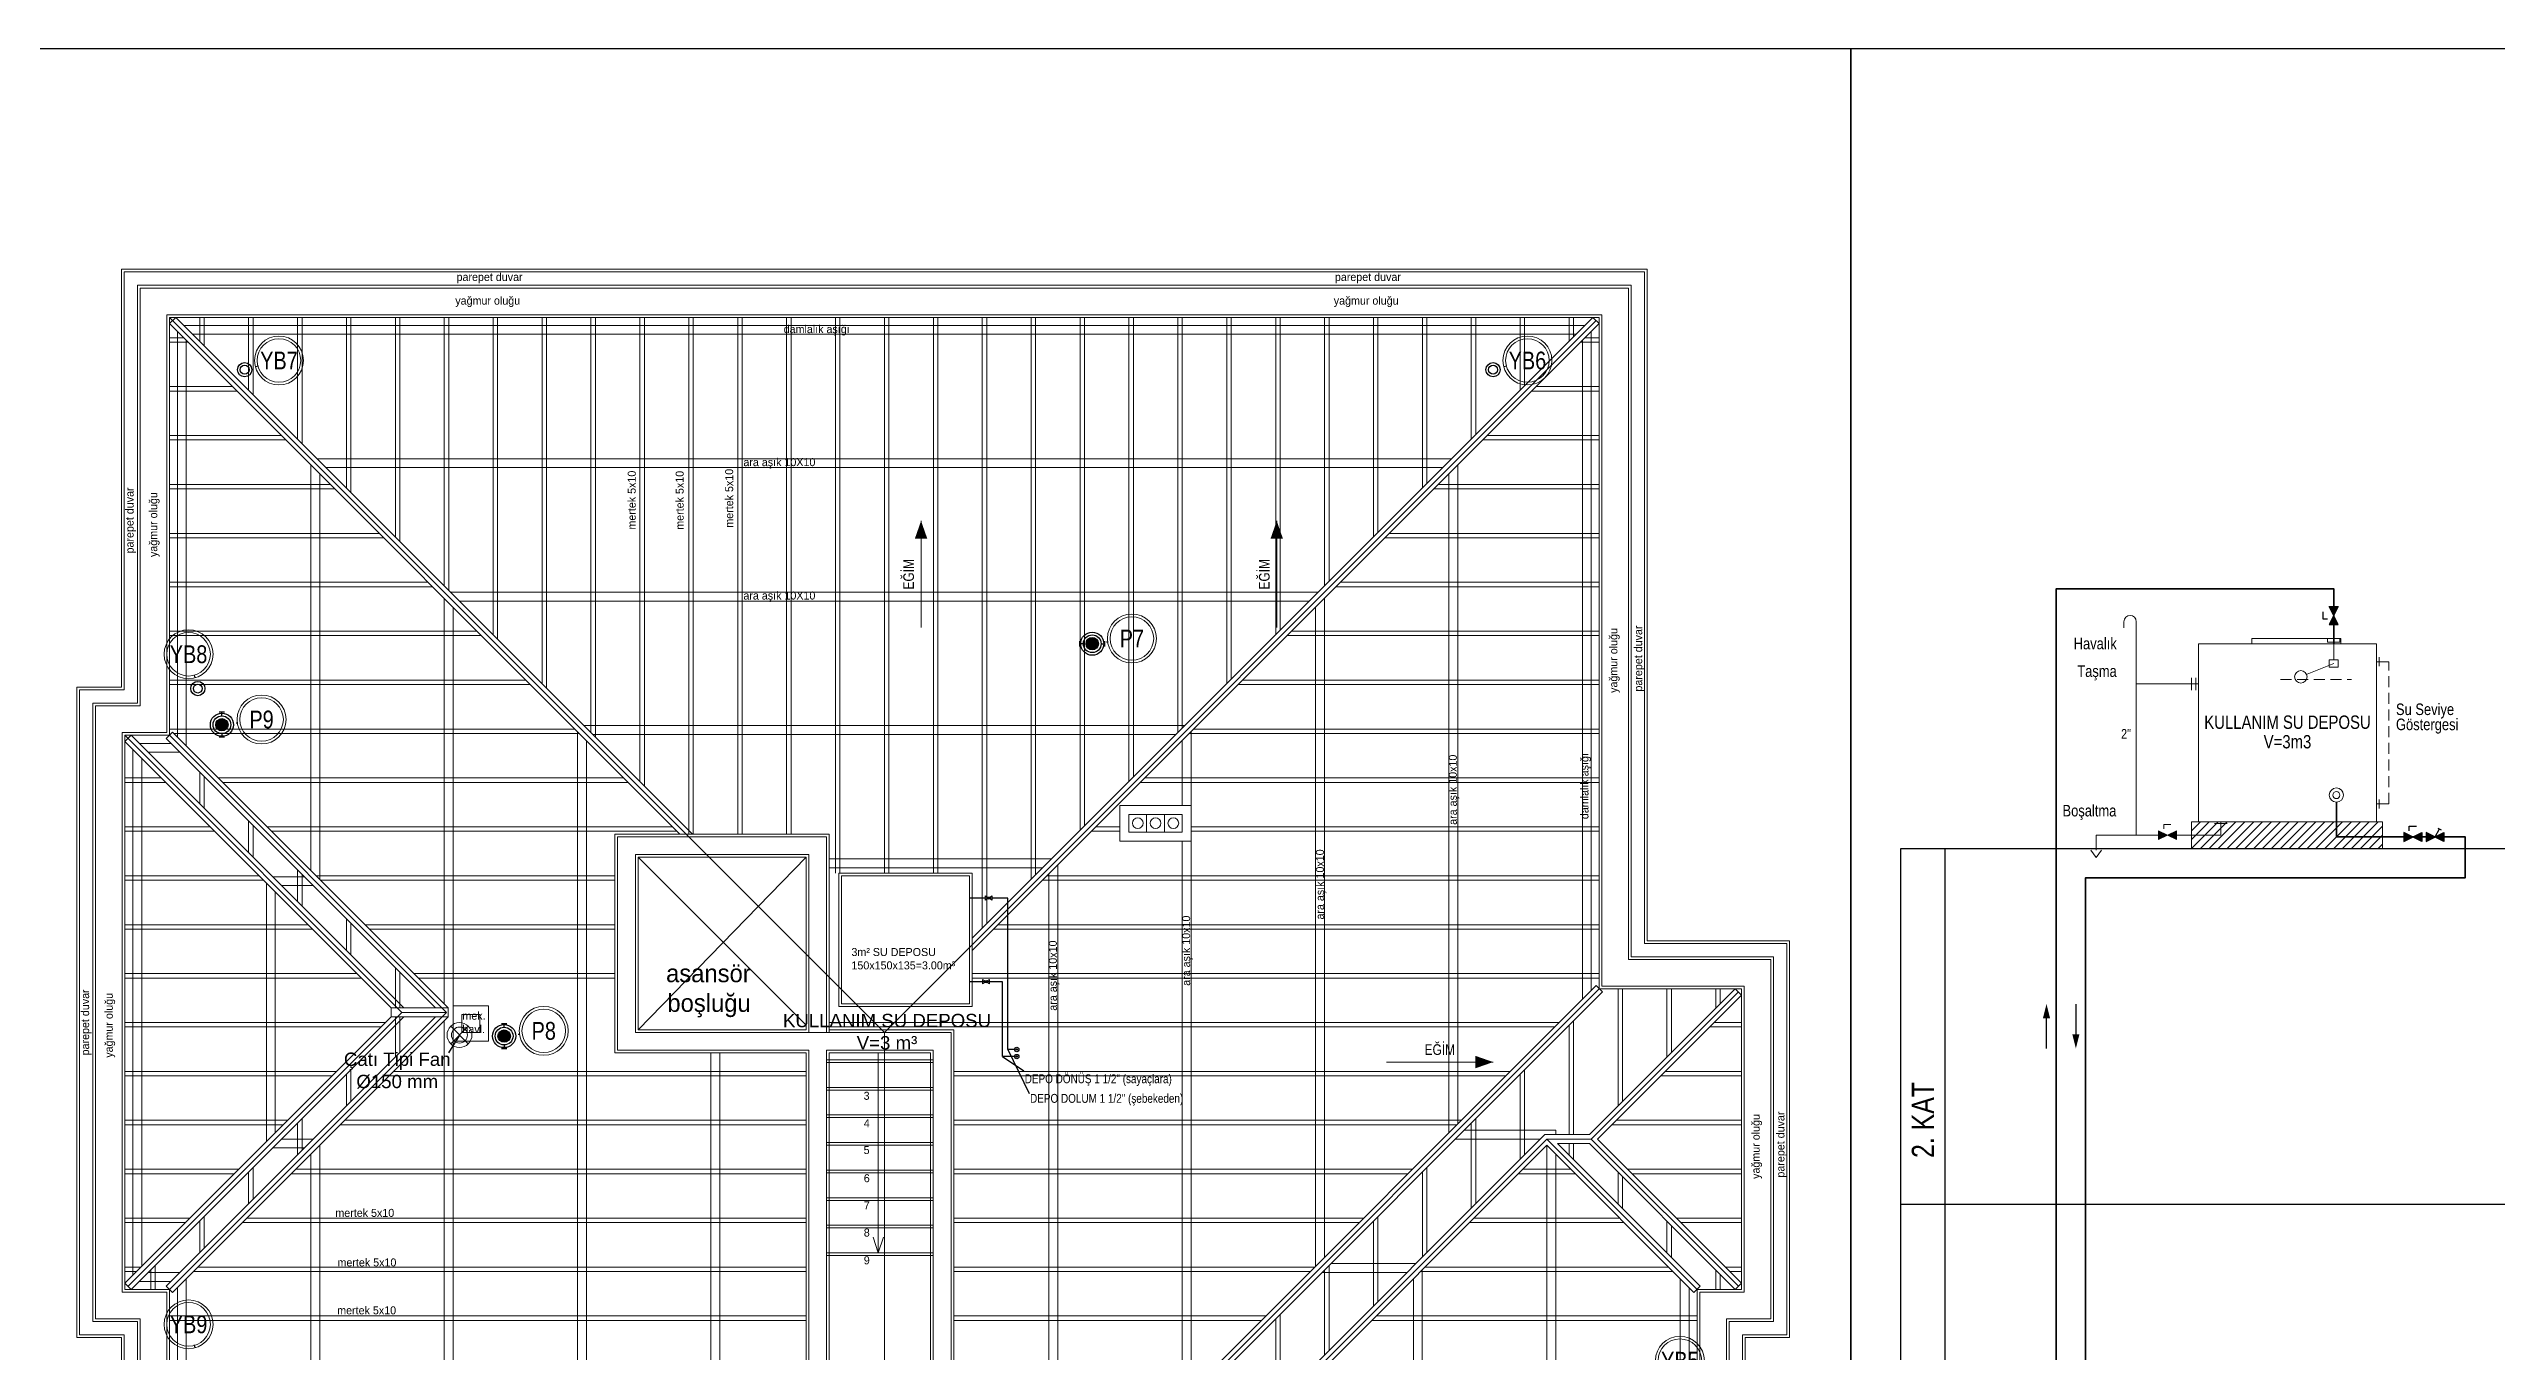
# Model space of a CAD drawing. Header units: centimetres. Extents: x 247352 to 270197, y -444050 to -441150.
# Drawn here: x 258687 to 261440, y -442614 to -441150 of the extents above; entities that cross this region are included whole.
import ezdxf
from ezdxf.enums import TextEntityAlignment as Align

# ---------------------------------------------------------------- set-up
doc = ezdxf.new("R2010")
doc.units = ezdxf.units.CM
doc.linetypes.add('ROTAS_BASMA', pattern=[18.75, 12.5, -6.25])
for name, color, linetype, lineweight in [('ROTAS-MIMARI', 8, 'Continuous', 13), ('ROTAS-MIMARI-YAZI', 8, 'Continuous', 13), ('ROTAS-SIHHI-CATI', 3, 'Continuous', 18), ('ROTAS-SIHHI-CATI-YAZI', 7, 'Continuous', 13), ('ROTAS-SIHHI-CIHAZ-YAZI', 1, 'Continuous', 13), ('ROTAS-SIHHI-DEPO', 1, 'Continuous', 18), ('ROTAS-SIHHI-DEPO-YAZI', 3, 'Continuous', 13), ('ROTAS-SIHHI-HAVALANDIRMA-SEMBOL', 30, 'Continuous', 13), ('ROTAS-SIHHI-HAVALANDIRMA-YAZI', 30, 'Continuous', 9), ('ROTAS-SIHHI-KOLON-NO', 6, 'Continuous', 18), ('ROTAS-SIHHI-SAYAC', 5, 'Continuous', 18), ('ROTAS-SIHHI-SEBEKE', 5, 'Continuous', 35), ('ROTAS-SIHHI-SEMA-BANT', 7, 'Continuous', 25), ('ROTAS-SIHHI-SEMA-KAT-ADI', 1, 'Continuous', 25), ('ROTAS-SIHHI-TEMIZ-SU-CAP', 101, 'Continuous', 18), ('ROTAS-SIHHI-YAGMUR-NO', 3, 'Continuous', 18)]:
    doc.layers.add(name, color=color, linetype=linetype, lineweight=lineweight)
for name, color, linetype in [('ROTAS-PAFTA', 144, 'Continuous'), ('ROTAS-SEMBOL-KILAVUZ', 9, 'Continuous'), ('ROTAS-SIHHI-SEMBOL', 5, 'Continuous'), ('ROTAS-SIHHI-SOGUK-SU', 5, 'Continuous')]:
    doc.layers.add(name, color=color, linetype=linetype)
doc.styles.add('ROTAS-YAZI', font='arial.ttf')

# ---------------------------------------------------------------- blocks, each defined once
blk = doc.blocks.new('ROTAS-S2-PIS-KOLON')
h = blk.add_hatch(color=6)
edge = h.paths.add_edge_path()
edge.add_arc((0, 0), 7, 0, 360)
at = {"color": 30}
for p, q in [((-10, 0), (-14, 0)), ((10, 0), (14, 0))]:
    blk.add_line(p, q, dxfattribs=at)
at = {"color": 1}
for points in [[(-14, -3), (-14, 3)], [(14, -3), (14, 3)]]:
    blk.add_lwpolyline(points, dxfattribs=at)
at = {"color": 30}
blk.add_circle((0, 0), 10, dxfattribs=at)
at = {"color": 6}
blk.add_circle((0, 0), 7, dxfattribs=at)
at = {"style": 'ROTAS-YAZI', "flags": 1}
blk.add_attdef('NO', (0, 0), '', height=5, dxfattribs=at)
blk = doc.blocks.new('ROTAS-S2-KOLON-NO')
at = {"color": 1}
for radius in [27.5, 24.5]:
    blk.add_circle((0, 0), radius, dxfattribs=at)
at = {"color": 6, "style": 'ROTAS-YAZI', "width": 0.8}
blk.add_attdef('NO', text='', height=20, dxfattribs=at).set_placement((0, 0), align=Align.MIDDLE_CENTER)
blk = doc.blocks.new('ROTAS-S2-KOLON-NO-YAGMUR')
at = {"color": 1}
for radius in [27.5, 24.5]:
    blk.add_circle((0, 0), radius, dxfattribs=at)
at = {"color": 3, "style": 'ROTAS-YAZI', "width": 0.8}
blk.add_attdef('NO', text='', height=20, dxfattribs=at).set_placement((0, 0), align=Align.MIDDLE_CENTER)
blk = doc.blocks.new('ROTAS-S2-KOLON-YAGMUR')
at = {"color": 3}
for radius in [8, 5]:
    blk.add_circle((0, 0), radius, dxfattribs=at)
blk = doc.blocks.new('ROTAS-S2-TS-KOLON')
for radius in [2.5, 0.8]:
    blk.add_circle((0, 0), radius)
blk = doc.blocks.new('ROTAS-S2-KURESEL-VANA')
blk.add_lwpolyline([(-4, -2.5), (4, 2.5), (4, -2.5), (-4, 2.5)], close=True)
blk.add_circle((0, 0), 1.2)
blk = doc.blocks.new('ROTAS-SEMA-KURESEL-VANA')
for points in [[(-10, -5), (0, 0), (-10, 5)], [(10, -5), (0, 0), (10, 5)]]:
    blk.add_hatch(color=8).paths.add_polyline_path(points)
at = {"color": 1}
blk.add_lwpolyline([(-10, -5), (10, 5), (10, -5), (-10, 5)], close=True, dxfattribs=at)
blk.add_lwpolyline([(-4, 7), (-4, 12), (4, 12)], dxfattribs=at)
blk = doc.blocks.new('ROTAS-SEMA-PISLIK-TUTUCU')
for points in [[(-10, -5), (0, 0), (-10, 5)], [(10, -5), (0, 0), (10, 5)]]:
    blk.add_hatch(color=8).paths.add_polyline_path(points)
at = {"color": 1}
for p, q in [((0, 0), (5, 9)), ((3, 10), (7, 8))]:
    blk.add_line(p, q, dxfattribs=at)
blk.add_lwpolyline([(-10, -5), (10, 5), (10, -5), (-10, 5)], close=True, dxfattribs=at)
blk = doc.blocks.new('ROTAS-SEMA-AKIS-OKU')
blk.add_hatch(color=5).paths.add_polyline_path([(-4, -8), (4, -8), (0, 8)])

msp = doc.modelspace()

# ---------------------------------------------------------------- linework, layer by layer
at = {"layer": 'ROTAS-MIMARI', "ltscale": 0.03}
for p, q in [((258769, -441397.8), (260485, -441397.8)), ((258769, -441867.8), (258769, -441397.8)), ((258772, -441870.8), (258772, -441400.8)), ((258772, -441400.8), (260482, -441400.8)), ((260482, -441400.8), (260482, -442155.8)), ((260485, -441397.8), (260485, -442152.8)), ((258787, -441870.8), (258787, -441415.8)), ((258787, -441415.8), (260467, -441415.8)), ((258790, -441418.8), (260464, -441418.8)), ((258790, -441418.8), (258790, -441888.8)), ((260464, -441418.8), (260464, -442173.8)), ((260467, -441415.8), (260467, -442170.8)), ((258820, -441448.8), (260434, -441448.8)), ((258820, -441448.8), (258820, -441918.8)), ((258823, -441451.8), (260431, -441451.8)), ((258823, -441451.8), (259627, -442255.8)), ((258823, -441458.8), (258830.1, -441451.8)), ((258823, -441451.8), (258823, -441921.8)), ((258823, -441458.8), (259396.9, -442032.8)), ((258830.1, -441451.8), (259411.1, -442032.8)), ((258857.1, -441478.8), (258857.1, -441451.8)), ((258862.1, -441483.8), (258862.1, -441451.8)), ((258912.1, -441533.8), (258912.1, -441451.8)), ((258917.1, -441538.8), (258917.1, -441451.8)), ((258967.1, -441588.8), (258967.1, -441451.8)), ((258972.1, -441593.8), (258972.1, -441451.8)), ((259022.1, -441643.8), (259022.1, -441451.8)), ((259027.1, -441648.8), (259027.1, -441451.8)), ((259077.1, -441698.8), (259077.1, -441451.8)), ((259082.1, -441703.8), (259082.1, -441451.8)), ((259132.1, -441753.8), (259132.1, -441451.8)), ((259137.1, -441758.8), (259137.1, -441451.8)), ((259187.1, -441808.8), (259187.1, -441451.8)), ((259192.1, -441813.8), (259192.1, -441451.8)), ((259242.1, -441863.8), (259242.1, -441451.8)), ((259247.1, -441868.8), (259247.1, -441451.8)), ((259297.1, -441918.8), (259297.1, -441451.8)), ((259302.1, -441923.8), (259302.1, -441451.8)), ((259352.1, -441973.8), (259352.1, -441451.8)), ((259357.1, -441978.8), (259357.1, -441451.8)), ((259407.1, -442032.8), (259407.1, -441451.8)), ((259412.1, -442032.8), (259412.1, -441451.8)), ((259462.1, -442032.8), (259462.1, -441451.8)), ((259467.1, -442032.8), (259467.1, -441451.8)), ((259517.1, -442032.8), (259517.1, -441451.8)), ((259522.1, -442032.8), (259522.1, -441451.8)), ((259572.1, -442076.8), (259572.1, -441451.8)), ((259577.1, -442076.8), (259577.1, -441451.8)), ((260427.5, -441455.3), (259627, -442255.8)), ((259627.1, -442076.8), (259627.1, -441451.8)), ((259632.1, -442076.8), (259632.1, -441451.8)), ((259682.1, -442076.8), (259682.1, -441451.8)), ((259687.1, -442076.8), (259687.1, -441451.8)), ((260423.9, -441451.8), (259725.9, -442149.8)), ((260431, -441458.8), (259725.9, -442163.9)), ((259737.1, -442138.6), (259737.1, -441451.8)), ((259742.1, -442133.6), (259742.1, -441451.8)), ((259792.1, -442083.6), (259792.1, -441451.8)), ((259797.1, -442078.6), (259797.1, -441451.8)), ((259847.1, -442028.6), (259847.1, -441451.8)), ((259852.1, -442023.6), (259852.1, -441451.8)), ((259902.1, -441973.6), (259902.1, -441451.8)), ((259907.1, -441968.6), (259907.1, -441451.8)), ((259957.1, -441918.6), (259957.1, -441451.8)), ((259962.1, -441913.6), (259962.1, -441451.8)), ((260012.1, -441863.6), (260012.1, -441451.8)), ((260017.1, -441858.6), (260017.1, -441451.8)), ((260067.1, -441808.6), (260067.1, -441451.8)), ((260072.1, -441803.6), (260072.1, -441451.8)), ((260122.1, -441753.6), (260122.1, -441451.8)), ((260127.1, -441748.6), (260127.1, -441451.8)), ((260177.1, -441698.6), (260177.1, -441451.8)), ((260182.1, -441693.6), (260182.1, -441451.8)), ((260232.1, -441643.6), (260232.1, -441451.8)), ((260237.1, -441638.6), (260237.1, -441451.8)), ((260287.1, -441588.6), (260287.1, -441451.8)), ((260292.1, -441583.6), (260292.1, -441451.8)), ((260342.1, -441533.6), (260342.1, -441451.8)), ((260347.1, -441528.6), (260347.1, -441451.8)), ((260397.1, -441478.6), (260397.1, -441451.8)), ((260402.1, -441473.6), (260402.1, -441451.8)), ((260423.9, -441451.8), (260431, -441458.8)), ((260431, -441451.8), (260431, -442206.8)), ((260434, -441448.8), (260434, -442203.8)), ((258823, -441474.7), (258838.8, -441474.7)), ((258823, -441479.7), (258843.8, -441479.7)), ((258832, -441923.7), (258832, -441467.8)), ((258839.1, -441460.8), (260414.9, -441460.8)), ((258842, -441933.7), (258842, -441477.8)), ((258849.1, -441470.8), (260404.9, -441470.8)), ((260410.2, -441479.7), (260431, -441479.7)), ((260412, -441477.8), (260412, -442218.7)), ((260415.2, -441474.7), (260431, -441474.7)), ((260422, -441467.8), (260422, -442208.7)), ((258823, -441529.7), (258893.8, -441529.7)), ((258823, -441534.7), (258898.8, -441534.7)), ((260355.2, -441534.7), (260431, -441534.7)), ((260360.2, -441529.7), (260431, -441529.7)), ((258823, -441584.7), (258948.8, -441584.7)), ((258823, -441589.7), (258953.8, -441589.7)), ((260300.2, -441589.7), (260431, -441589.7)), ((260305.2, -441584.7), (260431, -441584.7)), ((258982, -442073.7), (258982, -441617.8)), ((258989.1, -441610.8), (260264.9, -441610.8)), ((258999.1, -441620.8), (260254.9, -441620.8)), ((260272, -441617.8), (260272, -442358.7)), ((258823, -441639.7), (259003.8, -441639.7)), ((258823, -441644.7), (259008.8, -441644.7)), ((258992, -442083.7), (258992, -441627.8)), ((260245.2, -441644.7), (260431, -441644.7)), ((260250.2, -441639.7), (260431, -441639.7)), ((260262, -441627.8), (260262, -442368.7)), ((258823, -441694.7), (259058.8, -441694.7)), ((258823, -441699.7), (259063.8, -441699.7)), ((260190.2, -441699.7), (260431, -441699.7)), ((260195.2, -441694.7), (260431, -441694.7)), ((258823, -441749.7), (259113.8, -441749.7)), ((258823, -441754.7), (259118.8, -441754.7)), ((259139.1, -441760.8), (260114.9, -441760.8)), ((260135.2, -441754.7), (260431, -441754.7)), ((260140.2, -441749.7), (260431, -441749.7)), ((259132, -442223.7), (259132, -441767.8)), ((259142, -442225.8), (259142, -441777.8)), ((259149.1, -441770.8), (260104.9, -441770.8)), ((260112, -441777.8), (260112, -442518.7)), ((260122, -441767.8), (260122, -442508.7)), ((258787, -441791.7), (258787, -441885.8)), ((258823, -441804.7), (259168.8, -441804.7)), ((258823, -441809.7), (259173.8, -441809.7)), ((260080.2, -441809.7), (260431, -441809.7)), ((260085.2, -441804.7), (260431, -441804.7)), ((258719, -442598.8), (258719, -441867.8)), ((258719, -441867.8), (258769, -441867.8)), ((258772, -441870.8), (258722, -441870.8)), ((258722, -441870.8), (258722, -442595.8)), ((258823, -441859.7), (259223.8, -441859.7)), ((258823, -441864.7), (259228.8, -441864.7)), ((260025.2, -441864.7), (260431, -441864.7)), ((260030.2, -441859.7), (260431, -441859.7)), ((258787, -441885.8), (258737, -441885.8)), ((258737, -441885.8), (258737, -442580.8)), ((258790, -441888.8), (258740, -441888.8)), ((258740, -441888.8), (258740, -442577.8)), ((258820, -441918.8), (258770, -441918.8)), ((258770, -441918.8), (258770, -442547.8)), ((258823, -441921.8), (258773, -441921.8)), ((258773, -441921.8), (258773, -442544.8)), ((258773, -441921.8), (259084.5, -442233.3)), ((258773, -441928.8), (258780.1, -441921.8)), ((258780.1, -441921.8), (259086.6, -442228.3)), ((258819.5, -441925.3), (258826.5, -441918.2)), ((258819.5, -441925.3), (259122.4, -442228.3)), ((258823, -441914.7), (259278.8, -441914.7)), ((258823, -441921.8), (259134.5, -442233.3)), ((258826.5, -441918.2), (259136.6, -442228.3)), ((258828, -441919.7), (259283.8, -441919.7)), ((259282, -442225.8), (259282, -441917.8)), ((259289.1, -441910.8), (259964.9, -441910.8)), ((259292, -442225.8), (259292, -441927.8)), ((259299.1, -441920.8), (259954.9, -441920.8)), ((259962, -441927.8), (259962, -442000.8)), ((259970.2, -441919.7), (260431, -441919.7)), ((259972, -441917.8), (259972, -442658.7)), ((259975.2, -441914.7), (260431, -441914.7)), ((258773, -441928.8), (259072.4, -442228.3)), ((258782, -442528.7), (258782, -441937.8)), ((258789.1, -441930.8), (258824.9, -441930.8)), ((258792, -442518.7), (258792, -441947.8)), ((258799.1, -441940.8), (258834.9, -441940.8)), ((258773, -441969.7), (258813.8, -441969.7)), ((258773, -441974.7), (258818.8, -441974.7)), ((258857.1, -441998.8), (258857.1, -441962.9)), ((258862.1, -442003.8), (258862.1, -441967.9)), ((258878, -441969.7), (259333.8, -441969.7)), ((258883, -441974.7), (259338.8, -441974.7)), ((259915.2, -441974.7), (260431, -441974.7)), ((259920.2, -441969.7), (260431, -441969.7)), ((259892, -442040.8), (259892, -442000.8)), ((259892, -442000.8), (259972, -442000.8)), ((259972, -442040.8), (259972, -442000.8)), ((258773, -442024.7), (258868.8, -442024.7)), ((258773, -442029.7), (258873.8, -442029.7)), ((258912.1, -442053.8), (258912.1, -442017.9)), ((258917.1, -442058.8), (258917.1, -442022.9)), ((258933, -442024.7), (259388.8, -442024.7)), ((258938, -442029.7), (259393.8, -442029.7)), ((259565, -442032.8), (259324, -442032.8)), ((259324, -442032.8), (259324, -442278.8)), ((259327, -442035.8), (259562, -442035.8)), ((259327, -442275.8), (259327, -442035.8)), ((259562, -442255.8), (259562, -442035.8)), ((259565, -442255.8), (259565, -442032.8)), ((259860.2, -442029.7), (259892, -442029.7)), ((259865.2, -442024.7), (259892, -442024.7)), ((259902, -442030.8), (259902, -442010.8)), ((259902, -442010.8), (259942, -442010.8)), ((259902, -442010.8), (259942, -442010.8)), ((259902, -442010.8), (259942, -442010.8)), ((259902, -442010.8), (259942, -442010.8)), ((259902, -442010.8), (259942, -442010.8)), ((259902, -442030.8), (259942, -442030.8)), ((259922, -442030.8), (259922, -442010.8)), ((259942, -442030.8), (259942, -442010.8)), ((259942, -442010.8), (259962, -442010.8)), ((259942, -442010.8), (259962, -442010.8)), ((259942, -442010.8), (259962, -442010.8)), ((259942, -442010.8), (259962, -442010.8)), ((259942, -442010.8), (259962, -442010.8)), ((259942, -442030.8), (259962, -442030.8)), ((259962, -442030.8), (259962, -442010.8)), ((259962, -442010.8), (259962, -442030.8)), ((259972, -442024.7), (260431, -442024.7)), ((259972, -442029.7), (260431, -442029.7)), ((259347, -442055.8), (259542, -442055.8)), ((259347, -442255.8), (259347, -442055.8)), ((259350, -442252.8), (259350, -442058.8)), ((259350, -442058.8), (259539, -442058.8)), ((259350, -442058.8), (259539, -442247.8)), ((259350, -442252.8), (259539, -442058.8)), ((259539, -442058.8), (259539, -442252.8)), ((259542, -442255.8), (259542, -442055.8)), ((259565, -442060.8), (259814.9, -442060.8)), ((259892, -442040.8), (259972, -442040.8)), ((259962, -442040.8), (259962, -442668.7)), ((258773, -442079.7), (258923.8, -442079.7)), ((258773, -442084.7), (258928.8, -442084.7)), ((258932, -442378.7), (258932, -442087.8)), ((258939.1, -442080.8), (258974.9, -442080.8)), ((258949.1, -442090.8), (258984.9, -442090.8)), ((258967.1, -442108.8), (258967.1, -442072.9)), ((258972.1, -442113.8), (258972.1, -442077.9)), ((258988, -442079.7), (259324, -442079.7)), ((258993, -442084.7), (259324, -442084.7)), ((259565, -442070.8), (259804.9, -442070.8)), ((259725.9, -442076.8), (259575.9, -442076.8)), ((259575.9, -442076.8), (259575.9, -442226.8)), ((259722.9, -442079.8), (259578.9, -442079.8)), ((259578.9, -442079.8), (259578.9, -442223.8)), ((259722.9, -442223.8), (259722.9, -442079.8)), ((259725.9, -442226.8), (259725.9, -442076.8)), ((259805.2, -442084.7), (260431, -442084.7)), ((259810.2, -442079.7), (260431, -442079.7)), ((259812, -442077.8), (259812, -442739.7)), ((259822, -442067.8), (259822, -442665.8)), ((258942, -442368.7), (258942, -442097.8)), ((258773, -442134.7), (258978.8, -442134.7)), ((258773, -442139.7), (258983.8, -442139.7)), ((259022.1, -442163.8), (259022.1, -442127.9)), ((259027.1, -442168.8), (259027.1, -442132.9)), ((259043, -442134.7), (259324, -442134.7)), ((259048, -442139.7), (259324, -442139.7)), ((259750.2, -442139.7), (260431, -442139.7)), ((259755.2, -442134.7), (260431, -442134.7)), ((260464, -442173.8), (260624, -442173.8)), ((260467, -442170.8), (260627, -442170.8)), ((260482, -442155.8), (260642, -442155.8)), ((260485, -442152.8), (260645, -442152.8)), ((260624, -442577.8), (260624, -442173.8)), ((260627, -442580.8), (260627, -442170.8)), ((260642, -442595.8), (260642, -442155.8)), ((260645, -442598.8), (260645, -442152.8)), ((258773, -442189.7), (259033.8, -442189.7)), ((258773, -442194.7), (259038.8, -442194.7)), ((259077.1, -442228.3), (259077.1, -442182.9)), ((259082.1, -442228.3), (259082.1, -442187.9)), ((259098, -442189.7), (259324, -442189.7)), ((259103, -442194.7), (259324, -442194.7)), ((259725.9, -442189.7), (260431, -442189.7)), ((259725.9, -442194.7), (260431, -442194.7)), ((259072.4, -442228.3), (259072.4, -442238.3)), ((259072.4, -442228.3), (259136.6, -442228.3)), ((259136.6, -442228.3), (259136.6, -442238.3)), ((259182, -442225.8), (259142, -442225.8)), ((259142, -442265.8), (259142, -442225.8)), ((259182, -442265.8), (259182, -442225.8)), ((259282, -443160.8), (259282, -442225.8)), ((259292, -443150.8), (259292, -442225.8)), ((259575.9, -442226.8), (259725.9, -442226.8)), ((259578.9, -442223.8), (259722.9, -442223.8)), ((259724.5, -442906.2), (260427.5, -442203.2)), ((259724.5, -442913.3), (260431, -442206.8)), ((259736.6, -442908.3), (260434.5, -442210.3)), ((260583.9, -442206.8), (260419.9, -442370.8)), ((260587.5, -442210.3), (260422, -442375.8)), ((260427.5, -442203.2), (260434.5, -442210.3)), ((260591, -442213.8), (260429.1, -442375.8)), ((260431, -442206.8), (260591, -442206.8)), ((260434, -442203.8), (260594, -442203.8)), ((260452.1, -442338.6), (260452.1, -442206.8)), ((260457.1, -442333.6), (260457.1, -442206.8)), ((260507.1, -442283.6), (260507.1, -442206.8)), ((260512.1, -442278.6), (260512.1, -442206.8)), ((260562.1, -442228.6), (260562.1, -442206.8)), ((260567.1, -442223.6), (260567.1, -442206.8)), ((260583.9, -442206.8), (260591, -442213.8)), ((260591, -442544.8), (260591, -442206.8)), ((260594, -442547.8), (260594, -442203.8)), ((259072.4, -442238.3), (258773, -442537.7)), ((258773, -442244.7), (259066, -442244.7)), ((258773, -442249.7), (259061, -442249.7)), ((259084.5, -442233.3), (258776.5, -442541.2)), ((259086.6, -442238.3), (258780.1, -442544.8)), ((259122.4, -442238.3), (258819.5, -442541.2)), ((259134.5, -442233.3), (258823, -442544.8)), ((259136.6, -442238.3), (258826.5, -442548.3)), ((259072.4, -442238.3), (259136.6, -442238.3)), ((259077.1, -442283.6), (259077.1, -442238.3)), ((259082.1, -442278.6), (259082.1, -442238.3)), ((259084.5, -442233.3), (259134.5, -442233.3)), ((259132, -443310.8), (259132, -442242.8)), ((259152, -442255.8), (259152, -442235.8)), ((259172, -442235.8), (259152, -442235.8)), ((259152, -442255.8), (259152, -442235.8)), ((259152, -442255.8), (259172, -442255.8)), ((259172, -442255.8), (259172, -442235.8)), ((259347, -442255.8), (259702, -442255.8)), ((259350, -442252.8), (259539, -442252.8)), ((259565, -442244.7), (260386, -442244.7)), ((259565, -442249.7), (260381, -442249.7)), ((259705, -442252.8), (259565, -442252.8)), ((259627, -442815.8), (259627, -442255.8)), ((259702, -442255.8), (259702, -443025.8)), ((259705, -443025.8), (259705, -442252.8)), ((260397.1, -442370.8), (260397.1, -442247.7)), ((260402.1, -442370.8), (260402.1, -442242.7)), ((260555.2, -442249.7), (260591, -442249.7)), ((260560.2, -442244.7), (260591, -442244.7)), ((259182, -442265.8), (259142, -442265.8)), ((259142, -443300.8), (259142, -442265.8)), ((259324, -442278.8), (259539, -442278.8)), ((259327, -442275.8), (259542, -442275.8)), ((259432, -443003.7), (259432, -442278.8)), ((259442, -442993.7), (259442, -442278.8)), ((259539, -442278.8), (259539, -442488.8)), ((259542, -442275.8), (259542, -442491.8)), ((259562, -442275.8), (259562, -442895.8)), ((259562, -442275.8), (259682, -442275.8)), ((259565, -442898.8), (259565, -442278.8)), ((259565, -442278.8), (259679, -442278.8)), ((259620.2, -442278.8), (259620.2, -442503.7)), ((259679, -442278.8), (259679, -443002.8)), ((259682, -442275.8), (259682, -443005.8)), ((258773, -442299.7), (259011, -442299.7)), ((258773, -442304.7), (259006, -442304.7)), ((259022.1, -442338.6), (259022.1, -442302.7)), ((259027.1, -442333.6), (259027.1, -442297.7)), ((259070.2, -442304.7), (259539, -442304.7)), ((259075.2, -442299.7), (259539, -442299.7)), ((259562, -442286.7), (259682, -442286.7)), ((259562, -442289.7), (259682, -442289.7)), ((259705, -442299.7), (260331, -442299.7)), ((259705, -442304.7), (260326, -442304.7)), ((260342.1, -442398.6), (260342.1, -442302.7)), ((260347.1, -442393.6), (260347.1, -442297.7)), ((260500.2, -442304.7), (260591, -442304.7)), ((260505.2, -442299.7), (260591, -442299.7)), ((259562, -442317.7), (259682, -442317.7)), ((259562, -442320.7), (259682, -442320.7)), ((258773, -442354.7), (258956, -442354.7)), ((258773, -442359.7), (258951, -442359.7)), ((258967.1, -442393.6), (258967.1, -442357.7)), ((258972.1, -442388.6), (258972.1, -442352.7)), ((259015.2, -442359.7), (259539, -442359.7)), ((259020.2, -442354.7), (259539, -442354.7)), ((259562, -442348.7), (259682, -442348.7)), ((259562, -442351.7), (259682, -442351.7)), ((259705, -442354.7), (260276, -442354.7)), ((259705, -442359.7), (260271, -442359.7)), ((260279.1, -442365.8), (260382, -442365.8)), ((260287.1, -442453.6), (260287.1, -442357.7)), ((260292.1, -442448.6), (260292.1, -442352.7)), ((260382, -442365.8), (260382, -442370.8)), ((260445.2, -442359.7), (260591, -442359.7)), ((260450.2, -442354.7), (260591, -442354.7)), ((258974.9, -442385.8), (258939.1, -442385.8)), ((258984.9, -442375.8), (258949.1, -442375.8)), ((258982, -443460.8), (258982, -442392.8)), ((258992, -443450.8), (258992, -442382.8)), ((259562, -442379.7), (259682, -442379.7)), ((259562, -442382.7), (259682, -442382.7)), ((260369.9, -442370.8), (259832.4, -442908.3)), ((260372, -442375.8), (259834.5, -442913.3)), ((260372, -442382.8), (259841.6, -442913.3)), ((260269.1, -442375.8), (260364.9, -442375.8)), ((260419.9, -442370.8), (260369.9, -442370.8)), ((260372, -442375.8), (260372, -442375.8)), ((260372, -442375.8), (260541, -442544.8)), ((260422, -442375.8), (260372, -442375.8)), ((260372, -442382.8), (260372, -443450.8)), ((260372, -442382.8), (260537.5, -442548.3)), ((260382, -442392.8), (260382, -443460.8)), ((260384.1, -442380.8), (260544.5, -442541.2)), ((260419.9, -442380.8), (260384.1, -442380.8)), ((260397.1, -442393.8), (260397.1, -442380.8)), ((260402.1, -442398.8), (260402.1, -442380.8)), ((260419.9, -442380.8), (260583.9, -442544.8)), ((260422, -442375.8), (260587.5, -442541.2)), ((260429.1, -442375.8), (260591, -442537.7)), ((258773, -442409.7), (258901, -442409.7)), ((258773, -442414.7), (258896, -442414.7)), ((258912.1, -442448.6), (258912.1, -442412.7)), ((258917.1, -442443.6), (258917.1, -442407.7)), ((258960.2, -442414.7), (259539, -442414.7)), ((258965.2, -442409.7), (259539, -442409.7)), ((259562, -442410.7), (259682, -442410.7)), ((259562, -442413.7), (259682, -442413.7)), ((259705, -442409.7), (260221, -442409.7)), ((259705, -442414.7), (260216, -442414.7)), ((260232.1, -442508.6), (260232.1, -442412.7)), ((260237.1, -442503.6), (260237.1, -442407.7)), ((260340.2, -442414.7), (260403.8, -442414.7)), ((260345.2, -442409.7), (260398.8, -442409.7)), ((260452.1, -442448.8), (260452.1, -442412.9)), ((260457.1, -442453.8), (260457.1, -442417.9)), ((260463, -442409.7), (260591, -442409.7)), ((260468, -442414.7), (260591, -442414.7)), ((259562, -442441.7), (259682, -442441.7)), ((259562, -442444.7), (259682, -442444.7)), ((258773, -442464.7), (258846, -442464.7)), ((258773, -442469.7), (258841, -442469.7)), ((258857.1, -442503.6), (258857.1, -442467.7)), ((258862.1, -442498.6), (258862.1, -442462.7)), ((258905.2, -442469.7), (259539, -442469.7)), ((258910.2, -442464.7), (259539, -442464.7)), ((259562, -442472.7), (259682, -442472.7)), ((259562, -442475.7), (259682, -442475.7)), ((259705, -442464.7), (260166, -442464.7)), ((259705, -442469.7), (260161, -442469.7)), ((260177.1, -442563.6), (260177.1, -442467.7)), ((260182.1, -442558.6), (260182.1, -442462.7)), ((260285.2, -442469.7), (260458.8, -442469.7)), ((260290.2, -442464.7), (260453.8, -442464.7)), ((260507.1, -442503.8), (260507.1, -442467.9)), ((260512.1, -442508.8), (260512.1, -442472.9)), ((260518, -442464.7), (260591, -442464.7)), ((260523, -442469.7), (260591, -442469.7)), ((259539, -442488.8), (259539, -442662.8)), ((259542, -442485.8), (259542, -442665.8)), ((259562, -442503.7), (259682, -442503.7)), ((259620.2, -442503.7), (259614.5, -442486.2)), ((259620.2, -442503.7), (259625.9, -442486.2)), ((258773, -442519.7), (258791, -442519.7)), ((258773, -442524.7), (258786, -442524.7)), ((258834.9, -442525.8), (258799.1, -442525.8)), ((258802.1, -442544.8), (258802.1, -442522.7)), ((258807.1, -442544.8), (258807.1, -442517.7)), ((258842, -443600.8), (258842, -442532.8)), ((258850.2, -442524.7), (259539, -442524.7)), ((258855.2, -442519.7), (259539, -442519.7)), ((259562, -442506.7), (259682, -442506.7)), ((259705, -442519.7), (260111, -442519.7)), ((259705, -442524.7), (260106, -442524.7)), ((260119.1, -442525.8), (260214.9, -442525.8)), ((260122.1, -442618.6), (260122.1, -442522.7)), ((260127.1, -442613.6), (260127.1, -442517.7)), ((260129.1, -442515.8), (260224.9, -442515.8)), ((260222, -442532.8), (260222, -443300.8)), ((260230.2, -442524.7), (260513.8, -442524.7)), ((260232, -442522.8), (260232, -443310.8)), ((260235.2, -442519.7), (260508.8, -442519.7)), ((260522, -442532.8), (260522, -443600.8)), ((260562.1, -442544.8), (260562.1, -442522.9)), ((260567.1, -442544.8), (260567.1, -442527.9)), ((260573, -442519.7), (260591, -442519.7)), ((260578, -442524.7), (260591, -442524.7)), ((258770, -442547.8), (258820, -442547.8)), ((258773, -442537.7), (258780.1, -442544.8)), ((258773, -442544.8), (258823, -442544.8)), ((258824.9, -442535.8), (258789.1, -442535.8)), ((258819.5, -442541.2), (258826.5, -442548.3)), ((258820, -443622.8), (258820, -442547.8)), ((258823, -443619.8), (258823, -442544.8)), ((258832, -443610.8), (258832, -442542.8)), ((260532, -442542.8), (260532, -443610.8)), ((260537.5, -442548.3), (260544.5, -442541.2)), ((260541, -443619.8), (260541, -442544.8)), ((260541, -442544.8), (260591, -442544.8)), ((260544, -443622.8), (260544, -442547.8)), ((260544, -442547.8), (260594, -442547.8)), ((260583.9, -442544.8), (260591, -442537.7)), ((258737, -442580.8), (258787, -442580.8)), ((258740, -442577.8), (258790, -442577.8)), ((258787, -443655.8), (258787, -442580.8)), ((258790, -443652.8), (258790, -442577.8)), ((258823, -442574.7), (259539, -442574.7)), ((258823, -442579.7), (259539, -442579.7)), ((259705, -442574.7), (260056, -442574.7)), ((259705, -442579.7), (260051, -442579.7)), ((260067.1, -442673.6), (260067.1, -442577.7)), ((260072.1, -442668.6), (260072.1, -442572.7)), ((260175.2, -442579.7), (260541, -442579.7)), ((260180.2, -442574.7), (260541, -442574.7)), ((260574, -443652.8), (260574, -442577.8)), ((260574, -442577.8), (260624, -442577.8)), ((260577, -443655.8), (260577, -442580.8)), ((260577, -442580.8), (260627, -442580.8)), ((258769, -442598.8), (258719, -442598.8)), ((258722, -442595.8), (258772, -442595.8)), ((258769, -443673.8), (258769, -442598.8)), ((258772, -443670.8), (258772, -442595.8)), ((260592, -443670.8), (260592, -442595.8)), ((260592, -442595.8), (260642, -442595.8)), ((260595, -443673.8), (260595, -442598.8)), ((260595, -442598.8), (260645, -442598.8))]:
    msp.add_line(p, q, dxfattribs=at)
for centre in [(259912, -442020.6), (259932, -442020.6), (259952, -442020.6)]:
    msp.add_circle(centre, 6.03, dxfattribs=at)
at = {"layer": 'ROTAS-PAFTA'}
msp.add_lwpolyline([(258656, -444050), (260714, -444050), (260714, -441150), (258656, -441150)], close=True, dxfattribs=at)
msp.add_lwpolyline([(260714, -444050), (268132, -444050), (268132, -441150), (260714, -441150), (260714, -444050)], dxfattribs=at)
at = {"layer": 'ROTAS-SEMBOL-KILAVUZ'}
for p, q in [((258923.1, -441506.6), (258919.7, -441507.5)), ((260327.1, -441506.6), (260323.7, -441507.5)), ((259876.7, -441816.7), (259878.2, -441816.5)), ((258850.8, -441853.7), (258851.7, -441857.1)), ((258897.9, -441907.8), (258899.4, -441907.6)), ((259215.3, -442257.9), (259216.8, -442257.7)), ((259149.2, -442258.8), (259136.9, -442278.8)), ((259759.9, -442283), (259783.9, -442299.2)), ((259765.9, -442275), (259789.9, -442324.5)), ((258850.8, -442607.2), (258851.7, -442610.6))]:
    msp.add_line(p, q, dxfattribs=at)
at = {"layer": 'ROTAS-SIHHI-CATI'}
for p, q in [((259668.3, -441800.7), (259668.3, -441680.7)), ((260068.3, -441800.7), (260068.3, -441680.7)), ((260191.7, -442289.2), (260311.7, -442289.2))]:
    msp.add_line(p, q, dxfattribs=at)
for points in [[(259668.3, -441680.7), (259661.3, -441700.7), (259675.3, -441700.7)], [(260068.3, -441680.7), (260061.3, -441700.7), (260075.3, -441700.7)], [(260311.7, -442289.2), (260291.7, -442282.2), (260291.7, -442296.2)]]:
    msp.add_solid(points, dxfattribs=at)
at = {"layer": 'ROTAS-SIHHI-DEPO'}
for p, q in [((261021, -441794), (261021, -441801)), ((261035, -442034), (261035, -441794)), ((261257, -441841), (261227, -441853)), ((261257, -441819), (261257, -441837)), ((261305, -441839), (261319, -441839)), ((261308, -441844), (261308, -441834)), ((261105, -441864), (261035, -441864)), ((261097, -441871), (261097, -441857)), ((261102, -441871), (261102, -441857)), ((261305, -441999), (261319, -441999)), ((261308, -442004), (261308, -441994)), ((261123, -442021), (261137, -442021))]:
    msp.add_line(p, q, dxfattribs=at)
at = {"layer": 'ROTAS-SIHHI-DEPO', "color": 4, "linetype": 'ROTAS_BASMA'}
for p, q in [((261319, -441999), (261319, -441839)), ((261197, -441859), (261277, -441859))]:
    msp.add_line(p, q, dxfattribs=at)
at = {"layer": 'ROTAS-SIHHI-DEPO', "color": 5}
for p, q in [((261097, -442029), (261107, -442019)), ((261097, -442039), (261117, -442019)), ((261097, -442049), (261127, -442019)), ((261107, -442049), (261137, -442019)), ((261117, -442049), (261147, -442019)), ((261127, -442049), (261157, -442019)), ((261137, -442049), (261167, -442019)), ((261147, -442049), (261177, -442019)), ((261157, -442049), (261187, -442019)), ((261167, -442049), (261197, -442019)), ((261177, -442049), (261207, -442019)), ((261187, -442049), (261217, -442019)), ((261197, -442049), (261227, -442019)), ((261207, -442049), (261237, -442019)), ((261217, -442049), (261247, -442019)), ((261227, -442049), (261257, -442019)), ((261237, -442049), (261267, -442019)), ((261247, -442049), (261277, -442019)), ((261257, -442049), (261287, -442019)), ((261267, -442049), (261297, -442019)), ((261277, -442049), (261307, -442019)), ((261287, -442049), (261312, -442024)), ((261297, -442049), (261312, -442034)), ((261307, -442049), (261312, -442044))]:
    msp.add_line(p, q, dxfattribs=at)
at = {"layer": 'ROTAS-SIHHI-DEPO'}
for points in [[(261165, -441819), (261165, -441813), (261265, -441813), (261265, -441819)], [(261250, -441817), (261264, -441817), (261264, -441813), (261250, -441813), (261250, -441817)], [(261105, -442019), (261305, -442019), (261305, -441819), (261105, -441819), (261105, -442019)], [(261252, -441837), (261262, -441837), (261262, -441845), (261252, -441845), (261252, -441837)], [(261130, -442019), (261130, -442034), (260990, -442034), (260990, -442051)], [(260984, -442051), (260990, -442059), (260996, -442051)]]:
    msp.add_lwpolyline(points, dxfattribs=at)
at = {"layer": 'ROTAS-SIHHI-DEPO', "color": 5}
msp.add_lwpolyline([(261097, -442049), (261312, -442049), (261312, -442019), (261097, -442019), (261097, -442049)], dxfattribs=at)
at = {"layer": 'ROTAS-SIHHI-DEPO'}
for centre, radius in [((261220, -441856), 7), ((261260, -441989), 8), ((261260, -441989), 4)]:
    msp.add_circle(centre, radius, dxfattribs=at)
msp.add_arc((261028, -441794), 7, 0, 180, dxfattribs=at)
at = {"layer": 'ROTAS-SIHHI-HAVALANDIRMA-SEMBOL'}
for p, q in [((259139.3, -442268.7), (259159.1, -442248.9)), ((259159.1, -442268.7), (259139.3, -442248.9))]:
    msp.add_line(p, q, dxfattribs=at)
for radius in [14, 9]:
    msp.add_circle((259149.2, -442258.8), radius, dxfattribs=at)
at = {"layer": 'ROTAS-SIHHI-SEBEKE'}
for points in [[(260945, -443234), (260945, -441757), (261257, -441757), (261257, -441819)], [(261260, -441997), (261260, -442036), (261405, -442036), (261405, -442082), (260978, -442082), (260978, -443234)]]:
    msp.add_lwpolyline(points, dxfattribs=at)
at = {"layer": 'ROTAS-SIHHI-SEMA-BANT'}
for p, q in [((260770, -442049), (268070, -442049)), ((260770, -443249), (260770, -442049)), ((260820, -443249), (260820, -442049)), ((260770, -442449), (268070, -442449))]:
    msp.add_line(p, q, dxfattribs=at)
at = {"layer": 'ROTAS-SIHHI-SEMBOL', "color": 5}
for p, q in [((260967, -442224), (260967, -442266)), ((260934, -442274), (260934, -442232))]:
    msp.add_line(p, q, dxfattribs=at)
at = {"layer": 'ROTAS-SIHHI-SEMBOL'}
for centre in [(259860.8, -441818.8), (258882, -441909.9), (259199.4, -442260)]:
    msp.add_circle(centre, 13, dxfattribs=at)
at = {"layer": 'ROTAS-SIHHI-SOGUK-SU'}
for points in [[(259773.4, -442275), (259765.9, -442275), (259765.9, -442104.8), (259722.9, -442104.8)], [(259773.4, -442283), (259759.9, -442283), (259759.9, -442198.8), (259722.9, -442198.8)]]:
    msp.add_lwpolyline(points, dxfattribs=at)

# ---------------------------------------------------------------- block references
at = {"layer": 'ROTAS-SIHHI-DEPO'}
msp.add_blockref('ROTAS-SEMA-KURESEL-VANA', (261070, -442034), dxfattribs=at)
at = {"layer": 'ROTAS-SIHHI-KOLON-NO'}
for p, values in [((259905.4, -441812.9), {'NO': 'P7'}), ((258926.6, -441904), {'NO': 'P9'}), ((259244, -442254.1), {'NO': 'P8'})]:
    msp.add_blockref('ROTAS-S2-KOLON-NO', p, dxfattribs=at).add_auto_attribs(values)
at = {"layer": 'ROTAS-SIHHI-SAYAC'}
for p in [(259744.4, -442104.8), (259741.4, -442198.8)]:
    msp.add_blockref('ROTAS-S2-KURESEL-VANA', p, dxfattribs=at)
at = {"layer": 'ROTAS-SIHHI-SEMBOL'}
for name, p in [('ROTAS-S2-KOLON-YAGMUR', (258907.6, -441510.7)), ('ROTAS-S2-KOLON-YAGMUR', (260311.6, -441510.7)), ('ROTAS-S2-PIS-KOLON', (259860.8, -441818.8)), ('ROTAS-S2-KOLON-YAGMUR', (258854.9, -441869.2)), ('ROTAS-SEMA-KURESEL-VANA', (261346, -442036)), ('ROTAS-SEMA-PISLIK-TUTUCU', (261371, -442036)), ('ROTAS-SEMA-AKIS-OKU', (260934, -442232))]:
    msp.add_blockref(name, p, dxfattribs=at)
for name, p, rotation in [('ROTAS-SEMA-KURESEL-VANA', (261257, -441787), 90), ('ROTAS-S2-PIS-KOLON', (258882, -441909.9), 90), ('ROTAS-S2-PIS-KOLON', (259199.4, -442260), -90.00000000000001), ('ROTAS-SEMA-AKIS-OKU', (260967, -442266), 180)]:
    msp.add_blockref(name, p, dxfattribs=dict(at, rotation=rotation))
at = {"layer": 'ROTAS-SIHHI-SOGUK-SU'}
for p in [(259775.9, -442275), (259775.9, -442283)]:
    msp.add_blockref('ROTAS-S2-TS-KOLON', p, dxfattribs=at)
at = {"layer": 'ROTAS-SIHHI-YAGMUR-NO'}
for p, values in [((258946.2, -441500.3), {'NO': 'YB7'}), ((260350.2, -441500.3), {'NO': 'YB6'}), ((258844.5, -441830.6), {'NO': 'YB8'}), ((258844.5, -442584.1), {'NO': 'YB9'}), ((260521.7, -442625), {'NO': 'YB5'})]:
    msp.add_blockref('ROTAS-S2-KOLON-NO-YAGMUR', p, dxfattribs=at).add_auto_attribs(values)

# ---------------------------------------------------------------- texts
at = {"layer": 'ROTAS-MIMARI-YAZI', "ltscale": 0.03}
for s, p in [('3', (259603.7, -442331.6)), ('4', (259603.9, -442362.4)), ('5', (259603.7, -442392.6)), ('6', (259603.9, -442424.3)), ('7', (259603.9, -442454.9)), ('8', (259603.9, -442485.4)), ('9', (259603.9, -442516.6))]:
    msp.add_text(s, height=9, dxfattribs=at).set_placement(p)
for s, width, insert, char_height, attachment_point in [('parepet duvar', 179.534, (259145.9, -441413.6), 9, 7), ('parepet duvar', 179.534, (260133.7, -441413.6), 9, 7), ('yağmur oluğu', 179.534, (259144.5, -441440.2), 9, 7), ('yağmur oluğu', 179.534, (260132.4, -441440.2), 9, 7), ('damlalık aşığı', 121.899, (259513.8, -441472.3), 9, 7), ('ara aşık 10X10', 121.899, (259468.5, -441621.9), 9, 7), ('ara aşık 10X10', 121.899, (259468.5, -441771.9), 9, 7), ('3m² SU DEPOSU\\P150x150x135=3.00m³', 135.911, (259590, -442185.1), 9, 7), ('asansör \\Pboşluğu', 237.649, (259476.7, -442179.4), 20, 3), ('mertek 5x10', 121.899, (259009.6, -442463.4), 9, 7), ('mertek 5x10', 121.899, (259012, -442519.1), 9, 7), ('mertek 5x10', 121.899, (259011.7, -442573), 9, 7)]:
    msp.add_mtext_dynamic_manual_height_columns(s, width=width, gutter_width=45, heights=[0], dxfattribs=dict(at, insert=insert, char_height=char_height, attachment_point=attachment_point))
at = {"layer": 'ROTAS-MIMARI-YAZI', "ltscale": 0.03, "char_height": 9, "rotation": 90}
for s, width, insert, attachment_point in [('mertek 5x10', 121.899, (259338.4, -441624.2), 3), ('mertek 5x10', 121.899, (259392.3, -441624.4), 3), ('mertek 5x10', 121.899, (259448, -441622.1), 3), ('parepet duvar', 179.534, (258785.4, -441717.3), 7), ('yağmur oluğu', 179.534, (258812, -441721.3), 7), ('yağmur oluğu', 179.534, (260454.1, -441874.1), 7), ('parepet duvar', 179.534, (260482, -441872.6), 7), ('ara aşık 10x10', 121.899, (260261.8, -441943.5), 3), ('damlalık aşığı', 121.899, (260409.9, -441941.8), 3), ('ara aşık 10x10', 121.899, (260112.4, -442050), 3), ('ara aşık 10x10', 121.899, (259961.9, -442124.5), 3), ('ara aşık 10x10', 121.899, (259812, -442152.5), 3), ('parepet duvar', 179.534, (258735.4, -442281.7), 7), ('yağmur oluğu', 179.534, (258762, -442284.3), 7), ('yağmur oluğu', 179.534, (260614.1, -442420.6), 7), ('parepet duvar', 179.534, (260642, -442419.1), 7)]:
    msp.add_mtext_dynamic_manual_height_columns(s, width=width, gutter_width=45, heights=[0], dxfattribs=dict(at, insert=insert, attachment_point=attachment_point))
at = {"layer": 'ROTAS-MIMARI-YAZI', "ltscale": 0.03, "insert": (259152.5, -442232.6), "char_height": 9, "width": 163.303, "attachment_point": 1}
msp.add_mtext('mek.\\Phavl.', dxfattribs=at)
at = {"layer": 'ROTAS-SIHHI-CATI-YAZI', "style": 'ROTAS-YAZI', "width": 0.8}
for p in [(259654.3, -441740.7), (260054.3, -441740.7)]:
    msp.add_text('EĞİM', height=12, rotation=90, dxfattribs=at).set_placement(p, align=Align.MIDDLE_CENTER)
msp.add_text('EĞİM', height=12, dxfattribs=at).set_placement((260251.7, -442275.2), align=Align.MIDDLE_CENTER)
at = {"layer": 'ROTAS-SIHHI-CIHAZ-YAZI', "insert": (259630, -442255.1), "char_height": 15, "attachment_point": 5, "style": 'ROTAS-YAZI'}
msp.add_mtext('KULLANIM SU DEPOSU\\PV=3 m³', dxfattribs=at)
at = {"layer": 'ROTAS-SIHHI-DEPO-YAZI', "style": 'ROTAS-YAZI', "width": 0.8}
for s, height, p in [('Havalık', 13, (261013, -441829)), ('Taşma', 13, (261013, -441860)), ('2"', 11, (261029, -441929))]:
    msp.add_text(s, height=height, dxfattribs=at).set_placement(p, align=Align.BOTTOM_RIGHT)
for s, p in [('KULLANIM SU DEPOSU', (261205, -441907)), ('V=3m3', (261205, -441929))]:
    msp.add_text(s, height=15, dxfattribs=at).set_placement(p, align=Align.MIDDLE_CENTER)
for s, p in [('Su Seviye', (261327, -441899)), ('Göstergesi', (261327, -441916)), ('Boşaltma', (260952, -442013))]:
    msp.add_text(s, height=13, dxfattribs=at).set_placement(p)
at = {"layer": 'ROTAS-SIHHI-HAVALANDIRMA-YAZI', "insert": (259079.2, -442298.8), "char_height": 15, "attachment_point": 5, "style": 'ROTAS-YAZI'}
msp.add_mtext('Çatı Tipi Fan\\PØ150 mm', dxfattribs=at)
at = {"layer": 'ROTAS-SIHHI-SEMA-KAT-ADI', "color": 1, "style": 'ROTAS-YAZI', "width": 0.8}
msp.add_text('2. KAT', height=25, rotation=90, dxfattribs=at).set_placement((260807.5, -442397))
at = {"layer": 'ROTAS-SIHHI-TEMIZ-SU-CAP', "style": 'ROTAS-YAZI', "width": 0.8}
for s, p in [('DEPO DÖNÜŞ 1 1/2" (sayaçlara)', (259784.9, -442313)), ('DEPO DOLUM 1 1/2" (şebekeden)', (259790.9, -442335))]:
    msp.add_text(s, height=10, dxfattribs=at).set_placement(p)

doc.saveas('drawing.dxf')
